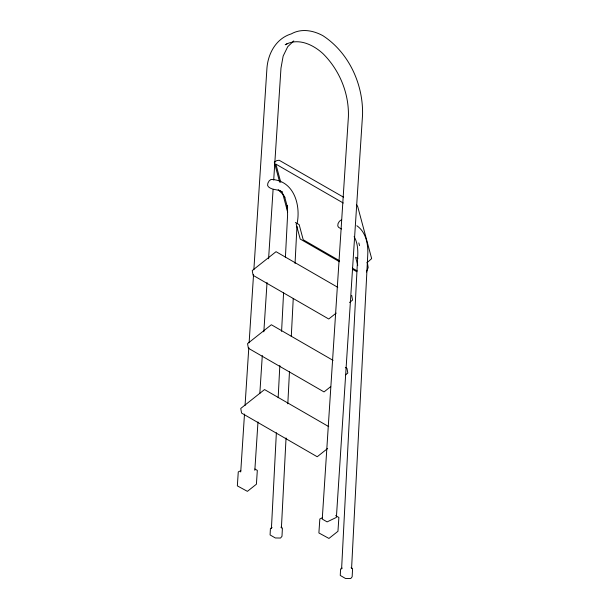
<?xml version="1.0" encoding="UTF-8"?>
<svg xmlns="http://www.w3.org/2000/svg" width="609" height="609" viewBox="0 0 609 609"><rect width="100%" height="100%" fill="white"/><g stroke="black" fill="none" stroke-linecap="round" stroke-linejoin="round"><path stroke-width="0.91" d="M271.424 528.46L276.364 432.755M278.168 397.692L279.828 365.476M281.586 331.365L283.596 292.518M285.4 257.455L287.6 214.817L287.151 205.385M281.404 528.011L286.047 437.94M287.813 403.805L289.473 371.566M291.285 336.48L293.241 298.555M295.045 263.476L296.956 226.495M297.101 223.655C300.953 204.7 293.766 180.195 271.066 179.427L269.216 180.812L267.884 183.111L267.587 185.418L268.447 186.841C272.444 190.45 278.222 188.927 282.447 192.162L278.191 189.711L283.033 194.507L284.845 197.681M341.596 568.973L357.772 255.331C357.985 248.952 357.407 242.215 354.111 236.604M351.576 568.524L367.76 254.684C368.285 244.209 366.017 232.075 356.821 225.726M240.73 471.99L244.491 414.074M245.046 405.525L248.807 347.61M249.111 342.859L253.55 274.499M253.862 269.749L266.864 69.411C267.625 54.102 275.847 38.542 291.277 33.898C301.31 28.212 313.171 30.374 322.861 35.665C348.858 52.564 363.307 84.202 362.553 114.804L336.389 517.399L327.117 521.898L322.252 519.089L348.394 116.89C349.178 93.466 339.601 70.149 322.998 53.676C313.095 44.564 298.098 37.469 285.195 44.746L287.73 43.521M254.836 470.315L257.98 421.938M259.83 393.483L262.296 355.542M263.834 331.829L267.039 282.5M268.584 258.787L273.083 189.544M273.7 180.051L280.977 68.124L283.155 56.066L287.737 46.687L293.797 40.894M366.42 272.002L368.171 267.595L367.341 262.243M366.907 262.822L371.657 258.604L357.749 206.733L356.653 204.776M336.183 313.095L328.738 319.002L253.093 275.321L252.24 270.579L276.037 251.684L337.759 287.319M349.566 302.467L352.542 300.108L351.69 295.365M330.717 386.616L324.026 391.922L248.373 348.249L247.543 343.628L271.348 324.742L333.062 360.376M345.592 374.809L347.823 373.035L346.993 368.415L345.356 367.471M327.634 448.483L317.22 456.75L241.567 413.069L240.745 408.456L264.542 389.562L328.723 426.612M341.238 219.933L339.38 221.326L338.048 223.617L337.759 225.924L338.619 227.355L341.451 228.992M272.109 527.577L270.419 528.429L270.084 534.938L275.337 537.968L280.566 538.036L281.99 536.285L282.409 528.041L280.909 527.173M342.273 568.083L340.591 568.943L340.256 575.444L345.501 578.474L350.731 578.55L352.154 576.792L352.581 568.555L351.081 567.687M240.799 470.681L238.271 471.906L237.343 485.875L247.399 491.356L256.404 484.208L257.325 470.392L254.905 468.991M322.351 517.764L319.824 518.99L318.895 532.959L328.951 538.44L337.957 531.292L338.878 517.467L335.643 515.602M343.499 197.179L279.143 160.243L276.791 160.616L274.301 162.169L279.66 182.167M343.27 203.025L275.885 164.118L280.779 182.388M295.373 222.475L299.171 224.668L303.213 239.756L339.213 260.538M357.894 258.566L355.618 257.257L357.757 265.242M352.299 268.097L357.209 270.929M339.556 261.771L300.207 239.055L296.157 223.96M352.672 269.345L356.775 271.713M358.823 242.892L359.554 245.633M284.456 196.09L287.638 207.966M282.584 193.076L287.699 212.168"/></g></svg>
